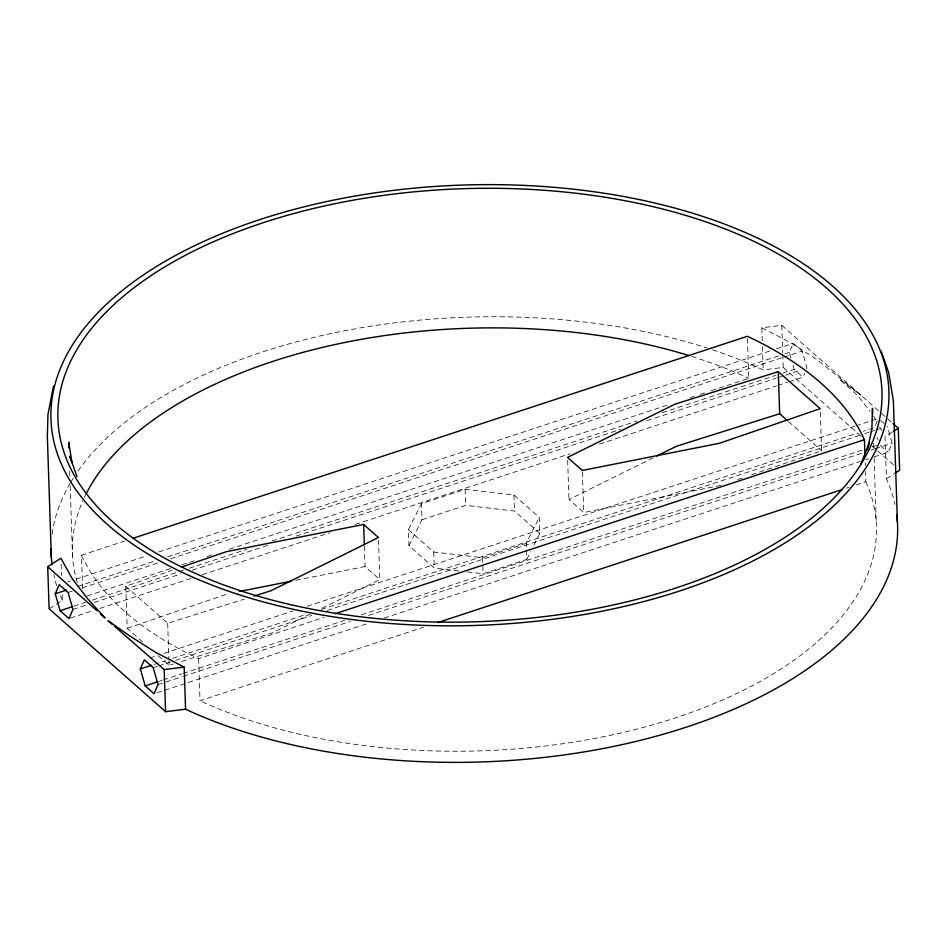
<?xml version="1.0" encoding="UTF-8"?>
<svg xmlns="http://www.w3.org/2000/svg" width="947" height="947" viewBox="0 0 947 947"><rect width="100%" height="100%" fill="white"/><g stroke="black" fill="none" stroke-linecap="round" stroke-linejoin="round"><path stroke-width="0.71" stroke-dasharray="4.74 3.55" d="M790.923 358.037L789.313 352.391L793.302 343.288L802.168 351.112L807.033 368.052L805.317 371.958M789.005 381.783L803.032 377.166L804.749 373.26M877.265 421.06L874.412 427.559L863.179 431.252M874.105 456.939L888.132 452.323L892.133 443.22L887.268 426.28M458.703 570.923L434.294 568.082L408.974 545.721L408.441 529.681L421.427 503.697L465.119 489.327L513.937 494.985L539.269 517.358L539.802 533.398L533.954 545.081M408.974 545.721L421.96 519.737L421.427 503.697M467.321 571.917L483.112 573.752L526.804 559.381L526.272 543.341L539.269 517.358M526.804 559.381L530.699 551.58M49.114 608.826L55.127 604.979M56.323 604.21L62.336 600.362L62.1 593.106M892.24 432.033L885.031 436.638L886.428 478.744A423.439 222.509 -1.9 0 1 894.951 504.36M886.428 478.744L893.637 474.139M310.285 614.047L272.251 632.892L178.853 662.284M322.098 608.199L379.818 579.611L378.516 540.406M720.845 485.373L583.731 512.552L568.946 499.507L652.909 457.922M142.606 641.971L127.158 628.323L125.762 586.217L171.952 570.366M127.158 628.323L227.919 593.733M737.642 479.608L743.241 477.69M751.634 474.802L821.605 450.784L820.256 410.134M82.649 588.62L81.537 555.226L124.708 541.033M67.651 581.908L70.457 580.985M76.08 579.138L146.252 556.067M158.883 551.912L770.846 350.674M776.469 348.827L793.302 343.288M77.69 586.406L154.882 561.015M167.524 556.86L779.488 355.622M785.099 353.776L789.313 352.391M68.101 592.514L72.303 591.129M82.129 587.898L157.924 562.968M170.555 558.813L782.518 357.575M783.927 357.114L802.168 351.112M87.112 595.947L170.661 568.484M181.8 564.814L194.348 560.695M206.967 556.54L212.578 554.693M229.399 549.165L669.387 404.476M690.268 397.61L694.447 396.237M700.022 394.402L705.586 392.579M711.161 390.744L748.757 378.374L747.361 336.28M74.126 606.104L85.36 602.41M92.38 600.114L178 571.952M179.397 571.491L183.611 570.106M189.222 568.259L246.776 549.343M272.038 541.033L636.964 421.024M662.237 412.714L775.924 375.332M782.944 373.023L794.166 369.33L803.032 377.166M72.966 609.442L86.994 604.825M94.013 602.517L181.043 573.906M192.265 570.212L270.866 544.371M296.127 536.061L620.356 429.441M647.026 420.669L776.161 378.208M777.558 377.746L800.014 370.36M70.362 618.095L92.818 610.708M99.837 608.4L191.069 578.404M202.303 574.711L330.03 532.699M355.291 524.401L570.047 453.779M599.51 444.084L776.362 385.926M777.771 385.465L787.596 382.245M421.96 519.737L465.652 505.367L514.47 511.025L539.802 533.398M149.946 657.999L156.965 655.691M163.985 653.383L293.108 610.922M307.148 606.305L854.549 426.304M855.946 425.842L869.985 421.226M871.394 420.764L877.005 418.917M154.373 664.332L165.595 660.639M172.614 658.331L305.952 614.485M321.4 609.406L857.568 433.099M408.441 529.681L433.762 552.042L482.579 557.712L526.272 543.341M153.201 667.671L157.403 666.286M158.812 665.824L170.046 662.131M175.657 660.284L311.8 615.514M327.248 610.436L859.201 435.513M864.812 433.667L869.026 432.282M870.435 431.82L874.637 430.435M876.046 429.974L881.657 428.127M81.537 555.226A402.262 211.382 -1.9 0 0 198.61 658.627L324.04 617.385M159.238 681.272L162.044 680.348M163.44 679.887L181.694 673.885M183.091 673.424L344.507 620.344M361.352 614.816L862.433 450.038M872.258 446.806L876.46 445.421M158.066 684.61L181.919 676.762M183.327 676.3L350.354 621.374M368.596 615.384L862.658 452.915M871.086 450.145L873.892 449.221M875.3 448.76L892.133 443.22M156.871 692.802L367.412 623.564M384.245 618.024L860.065 461.556M865.676 459.709L868.482 458.786M198.61 658.627L200.006 700.733L423.569 627.21M846.334 488.19L849.116 487.279M856.076 484.994L865.83 481.786L865.487 471.618M125.762 586.217L167.69 623.256L244.362 599.12M158.054 655.608L169.087 665.362L173.277 664.036M295.76 580.286L365.045 566.555L379.818 579.611M762.228 340.861L761.802 327.792L781.796 325.33L880.355 412.371M712.606 349.845A423.439 222.509 -1.9 0 1 763.199 369.898L783.193 367.424L862.232 437.242M761.802 327.792L790.733 342.767L816.61 359.233L860.835 395.136L839.255 379.037L858.231 395.988L869.95 411.235M881.432 413.33L891.944 422.611M880.627 420.409L885.054 424.327M880.379 445.481L888.132 452.323M872.128 445.99L876.531 449.872M877.632 450.843L894.146 465.427M788.496 421.545L821.605 450.784M873.56 415.922L876.934 422.019M879.633 426.896L881.657 430.542M877.242 437.443L878.058 440.26M792.959 365.092L794.166 369.33M873.619 443.255L873.809 449.067M874.105 457.803L876.247 522.626M865.203 462.905L865.298 465.817M781.796 325.33L782.707 352.911M782.755 354.367L783.193 367.424M762.43 346.661L763.199 369.898M582.381 471.902L583.731 512.552M567.655 460.301L568.946 499.507M513.937 494.985L514.47 511.025M482.579 557.712L483.112 573.752M465.119 489.327L465.652 505.367M433.762 552.042L434.294 568.082M364.37 546.23L365.045 566.555M167.69 623.256L168.897 659.55M168.945 661.006L169.087 665.362M69.687 471.298L69.877 477.11M70.173 485.835L72.517 556.481M61.129 564.069L61.519 575.681M865.83 481.786A402.262 211.382 -1.9 0 1 676.04 717.66A402.262 211.382 -1.9 0 1 200.006 700.733M77.334 582.523A402.262 211.382 -1.9 0 1 83.845 498.572M84.484 497.211A402.262 211.382 -1.9 0 1 85.798 494.5M691.689 356.415A402.262 211.382 -1.9 0 1 748.757 378.374M62.336 600.362A423.439 222.509 -1.9 0 1 59.554 593.769M56.737 585.767A423.439 222.509 -1.9 0 1 53.813 574.746M52.144 534.155A423.439 222.509 -1.9 0 1 70.078 483.372M70.812 482.13A423.439 222.509 -1.9 0 1 73.085 478.401M77.985 471.026A423.439 222.509 -1.9 0 1 707.078 348.034"/><path stroke-width="1.42" d="M53.458 386.116L47.954 414.549L47.35 436.413L51.363 557.381M867.44 449.837L871.879 429.109L872.459 408.346L872.649 414.159M868.482 445.895L869.18 443.267L860.882 463.864M55.234 593.781L59.235 584.678L68.101 592.514L72.966 609.442L68.965 618.557L60.099 610.72L55.234 593.781L66.456 590.099M140.334 668.949L144.335 659.846L153.201 667.671L158.066 684.61L154.065 693.725L145.199 685.888L140.334 668.949L151.556 665.256M896.702 514.481A423.439 222.509 -1.9 0 1 656.011 736.257A423.439 222.509 -1.9 0 1 185.576 709.208L165.571 711.682L49.114 608.826L47.717 566.72L60.939 558.257L72.41 578.984L87.74 598.918L104.939 617.775M893.447 431.264L898.253 428.186L892.997 423.546M894.844 473.37L899.65 470.292L898.253 428.186M656.839 455.969L676.525 446.226L779.677 413.756L787.395 420.575M181.741 567.004L226.522 551.639L363.648 524.449L378.421 537.505L270.854 590.786L254.116 596.054M133.065 538.275L747.361 336.28A402.262 211.382 -1.9 0 1 864.433 439.68L864.966 455.649M60.099 610.72L72.73 606.565M335.262 613.692L864.433 439.68M145.199 685.888L157.829 681.733M437.597 622.605L842.155 489.575M778.28 371.65L675.128 404.12L567.549 457.401L582.334 470.446L719.448 443.267L820.209 408.678L778.28 371.65L779.677 413.756M239.461 591.449L291.427 581.15M114.599 626.346L164.174 669.576L184.18 667.114L185.576 709.208M184.18 667.114L155.237 652.128L129.36 635.674L108.041 620.711L112.385 624.499M47.717 566.72L97.079 610.827M100.346 613.845L104.679 617.87M881.172 351.242L888.653 372.502L893.388 400.77L897.401 521.738M76.991 476.649L69.818 456.3L72.019 462.799L68.729 442.202L68.918 448.026M363.648 524.449L364.323 544.774M164.174 669.576L165.571 711.682M52.061 564.637A423.439 222.509 -1.9 0 1 51.114 548.644M86.437 493.233A402.262 211.382 -1.9 0 1 688.919 355.551M241.568 591.106A412.265 216.638 -1.9 0 0 881.195 409.151A412.265 216.638 -1.9 0 0 287.024 215.407A412.265 216.638 -1.9 0 0 241.568 591.106M237.721 594.243A419.213 220.284 -1.9 0 0 888.12 409.222A419.213 220.284 -1.9 0 0 283.934 212.211A419.213 220.284 -1.9 0 0 237.721 594.243"/></g></svg>
